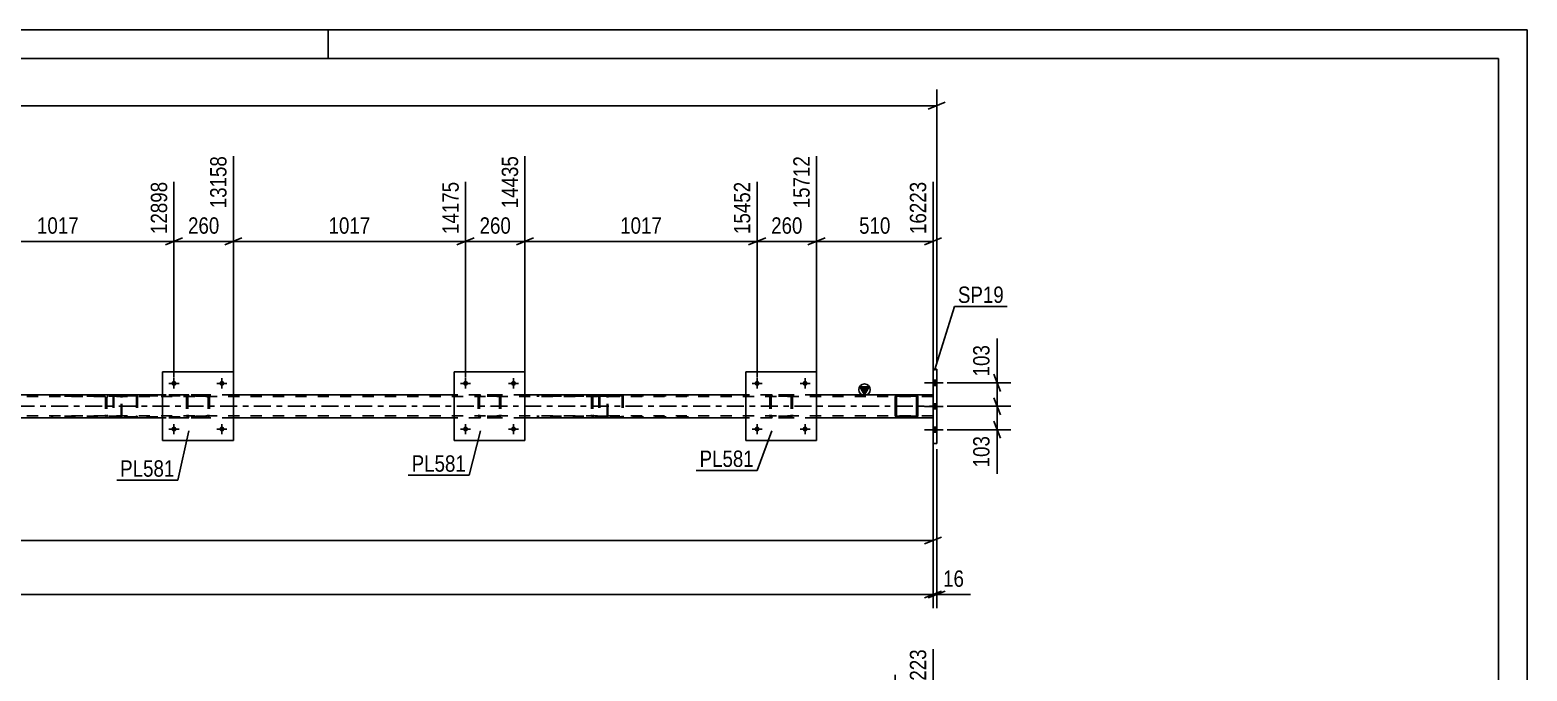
# Model space of a CAD drawing. Header units: millimetres. Extents: x -97 to 744, y -428 to 166.
# Drawn here: x 481.8 to 744, y 53.4 to 165.7 of the extents above; entities that cross this region are included whole.
import ezdxf

# ---------------------------------------------------------------- set-up
doc = ezdxf.new("R2010")
doc.units = ezdxf.units.MM
doc.linetypes.add('DXK_LINE_DOT2', pattern=[3.9198, 1.9599, -1.9599])
doc.linetypes.add('DXK_LINE_DOT3', pattern=[5.9187, 2.979, -0.9799, 0.9799, -0.9799])
doc.styles.add('Arial Narrow', font='ARIALN.TTF', dxfattribs={"height": 0.2})

# ---------------------------------------------------------------- blocks, each defined once
blk = doc.blocks.new('Unknown-814185529-1133')
at = {"color": 5, "linetype": 'Continuous'}
for p, q in [((744.03, 165.67), (-96.97, 165.67)), ((534.03, 160.67), (534.03, 165.67)), ((744.03, -428.33), (744.03, 165.67)), ((739.03, 160.67), (-91.97, 160.67)), ((739.03, -423.33), (739.03, 160.67))]:
    blk.add_line(p, q, dxfattribs=at)
blk = doc.blocks.new('Bolt-814185529-2688 - 2686')
at = {"linetype": 'Continuous'}
for points in [[(507.43, 103.8, -1), (506.55, 103.8, -1)], [(515.83, 103.8, -1), (514.95, 103.8, -1)]]:
    blk.add_hatch(color=1, dxfattribs=at).paths.add_polyline_path(points)
at = {"color": 1, "linetype": 'Continuous'}
for p, q in [((506.11, 103.8), (507.87, 103.8)), ((506.99, 104.68), (506.99, 102.92)), ((514.51, 103.8), (516.27, 103.8)), ((515.39, 104.68), (515.39, 102.92))]:
    blk.add_line(p, q, dxfattribs=at)
blk = doc.blocks.new('Bolt-814185529-2689 - 2686')
at = {"linetype": 'Continuous'}
for points in [[(558.51, 95.8, -1), (557.63, 95.8, -1)], [(566.91, 95.8, -1), (566.03, 95.8, -1)]]:
    blk.add_hatch(color=1, dxfattribs=at).paths.add_polyline_path(points)
at = {"color": 1, "linetype": 'Continuous'}
for p, q in [((557.19, 95.8), (558.95, 95.8)), ((558.07, 96.68), (558.07, 94.92)), ((565.59, 95.8), (567.35, 95.8)), ((566.47, 96.68), (566.47, 94.92))]:
    blk.add_line(p, q, dxfattribs=at)
blk = doc.blocks.new('Bolt-814185529-2690 - 2686')
at = {"linetype": 'Continuous'}
for points in [[(558.51, 103.8, -1), (557.63, 103.8, -1)], [(566.91, 103.8, -1), (566.03, 103.8, -1)]]:
    blk.add_hatch(color=1, dxfattribs=at).paths.add_polyline_path(points)
at = {"color": 1, "linetype": 'Continuous'}
for p, q in [((557.19, 103.8), (558.95, 103.8)), ((558.07, 104.68), (558.07, 102.92)), ((565.59, 103.8), (567.35, 103.8)), ((566.47, 104.68), (566.47, 102.92))]:
    blk.add_line(p, q, dxfattribs=at)
blk = doc.blocks.new('Bolt-814185529-2756 - 2686')
at = {"linetype": 'Continuous'}
for points in [[(609.59, 103.8, -1), (608.71, 103.8, -1)], [(617.99, 103.8, -1), (617.11, 103.8, -1)]]:
    blk.add_hatch(color=1, dxfattribs=at).paths.add_polyline_path(points)
at = {"color": 1, "linetype": 'Continuous'}
for p, q in [((608.27, 103.8), (610.03, 103.8)), ((609.15, 104.68), (609.15, 102.92)), ((616.67, 103.8), (618.43, 103.8)), ((617.55, 104.68), (617.55, 102.92))]:
    blk.add_line(p, q, dxfattribs=at)
blk = doc.blocks.new('Part-814185529-2774 - 2686')
at = {"color": 7, "linetype": 'DXK_LINE_DOT2'}
for p, q in [((509.19, 101.31), (509.23, 101.5)), ((509.23, 101.5), (509.19, 101.31)), ((509.19, 101.31), (509.19, 98.27)), ((509.43, 101.31), (509.45, 101.41)), ((509.43, 101.31), (509.43, 98.27)), ((509.45, 101.41), (509.5, 101.48)), ((509.49, 101.76), (509.67, 101.79)), ((509.67, 101.79), (509.49, 101.76)), ((509.5, 101.48), (509.58, 101.54)), ((509.58, 101.54), (509.67, 101.55)), ((512.71, 101.79), (509.67, 101.79)), ((512.71, 101.55), (509.67, 101.55)), ((512.71, 101.79), (512.89, 101.76)), ((512.89, 101.76), (512.71, 101.79)), ((512.71, 101.55), (512.8, 101.54)), ((512.8, 101.54), (512.88, 101.48)), ((512.88, 101.48), (512.93, 101.41)), ((512.93, 101.41), (512.95, 101.31)), ((512.95, 101.31), (512.95, 98.27)), ((513.15, 101.5), (513.19, 101.31)), ((513.19, 101.31), (513.15, 101.5)), ((513.19, 101.31), (513.19, 98.27)), ((509.23, 98.09), (509.19, 98.27)), ((509.19, 98.27), (509.23, 98.09)), ((509.45, 98.18), (509.43, 98.27)), ((509.5, 98.1), (509.45, 98.18)), ((509.67, 97.79), (509.49, 97.83)), ((509.49, 97.83), (509.67, 97.79)), ((509.58, 98.05), (509.5, 98.1)), ((509.67, 98.03), (509.58, 98.05)), ((512.71, 98.03), (509.67, 98.03)), ((512.71, 97.79), (509.67, 97.79)), ((512.8, 98.05), (512.71, 98.03)), ((512.89, 97.83), (512.71, 97.79)), ((512.71, 97.79), (512.89, 97.83)), ((512.88, 98.1), (512.8, 98.05)), ((512.93, 98.18), (512.88, 98.1)), ((512.95, 98.27), (512.93, 98.18)), ((513.19, 98.27), (513.15, 98.09)), ((513.15, 98.09), (513.19, 98.27))]:
    blk.add_line(p, q, dxfattribs=at)
at = {"color": 7, "linetype": 'DXK_LINE_DOT3'}
blk.add_line((511.19, 99.79), (511.19, 99.79), dxfattribs=at)
at = {"color": 7, "linetype": 'DXK_LINE_DOT2'}
for centre, start, end in [((509.67, 101.31), 112.5, 157.5), ((509.67, 101.31), 112.5, 157.5), ((512.71, 101.31), 22.5, 67.5), ((512.71, 101.31), 22.5, 67.5), ((509.67, 98.27), 202.5, 247.5), ((509.67, 98.27), 202.5, 247.5), ((512.71, 98.27), 292.5, 337.5), ((512.71, 98.27), 292.5, 337.5)]:
    blk.add_arc(centre, 0.48, start, end, dxfattribs=at)
blk = doc.blocks.new('Part-814185529-2779 - 2686')
at = {"color": 2, "linetype": 'Continuous'}
for p, q in [((517.39, 105.79), (504.99, 105.79)), ((504.99, 105.79), (504.99, 93.79)), ((517.39, 93.79), (517.39, 105.79)), ((504.99, 93.79), (517.39, 93.79))]:
    blk.add_line(p, q, dxfattribs=at)
blk = doc.blocks.new('Bolt-814185529-2717 - 2686')
at = {"linetype": 'Continuous'}
for points in [[(609.59, 95.8, -1), (608.71, 95.8, -1)], [(617.99, 95.8, -1), (617.11, 95.8, -1)]]:
    blk.add_hatch(color=1, dxfattribs=at).paths.add_polyline_path(points)
at = {"color": 1, "linetype": 'Continuous'}
for p, q in [((608.27, 95.8), (610.03, 95.8)), ((609.15, 96.68), (609.15, 94.92)), ((616.67, 95.8), (618.43, 95.8)), ((617.55, 96.68), (617.55, 94.92))]:
    blk.add_line(p, q, dxfattribs=at)
blk = doc.blocks.new('Bolt-814185529-2802 - 2686')
at = {"linetype": 'Continuous'}
for points in [[(640.61, 103.45), (640.61, 104.33), (639.97, 104.33), (639.97, 103.45)], [(640.61, 103.45), (640.61, 104.33), (639.97, 104.33), (639.97, 103.45)], [(640.61, 103.45), (640.61, 104.33), (639.97, 104.33), (639.97, 103.45)], [(640.61, 99.33), (640.61, 100.21), (639.97, 100.21), (639.97, 99.33)], [(640.61, 99.33), (640.61, 100.21), (639.97, 100.21), (639.97, 99.33)], [(640.61, 95.25), (640.61, 96.13), (639.97, 96.13), (639.97, 95.25)], [(640.61, 95.25), (640.61, 96.13), (639.97, 96.13), (639.97, 95.25)], [(640.61, 95.25), (640.61, 96.13), (639.97, 96.13), (639.97, 95.25)]]:
    blk.add_hatch(color=1, dxfattribs=at).paths.add_polyline_path(points)
at = {"color": 1, "linetype": 'Continuous'}
for p, q in [((641.77, 103.89), (638.45, 103.89)), ((641.77, 103.89), (638.45, 103.89)), ((641.77, 103.89), (638.45, 103.89)), ((640.61, 104.33), (639.97, 104.33)), ((640.61, 104.33), (639.97, 104.33)), ((640.61, 104.33), (639.97, 104.33)), ((640.61, 103.45), (639.97, 103.45)), ((640.61, 103.45), (639.97, 103.45)), ((640.61, 103.45), (639.97, 103.45)), ((641.77, 99.77), (638.45, 99.77)), ((641.77, 99.77), (638.45, 99.77)), ((640.61, 100.21), (639.97, 100.21)), ((640.61, 100.21), (639.97, 100.21)), ((640.61, 99.33), (639.97, 99.33)), ((640.61, 99.33), (639.97, 99.33)), ((641.77, 95.69), (638.45, 95.69)), ((641.77, 95.69), (638.45, 95.69)), ((641.77, 95.69), (638.45, 95.69)), ((640.61, 96.13), (639.97, 96.13)), ((640.61, 96.13), (639.97, 96.13)), ((640.61, 96.13), (639.97, 96.13)), ((640.61, 95.25), (639.97, 95.25)), ((640.61, 95.25), (639.97, 95.25)), ((640.61, 95.25), (639.97, 95.25))]:
    blk.add_line(p, q, dxfattribs=at)
blk = doc.blocks.new('Part-814185529-2742 - 2686')
at = {"color": 7, "linetype": 'DXK_LINE_DOT2'}
for p, q in [((560.27, 101.31), (560.31, 101.5)), ((560.31, 101.5), (560.27, 101.31)), ((560.27, 101.31), (560.27, 98.27)), ((560.51, 101.31), (560.53, 101.41)), ((560.51, 101.31), (560.51, 98.27)), ((560.53, 101.41), (560.58, 101.48)), ((560.57, 101.76), (560.75, 101.79)), ((560.75, 101.79), (560.57, 101.76)), ((560.58, 101.48), (560.66, 101.54)), ((560.66, 101.54), (560.75, 101.55)), ((563.79, 101.79), (560.75, 101.79)), ((563.79, 101.55), (560.75, 101.55)), ((563.79, 101.79), (563.97, 101.76)), ((563.97, 101.76), (563.79, 101.79)), ((563.79, 101.55), (563.88, 101.54)), ((563.88, 101.54), (563.96, 101.48)), ((563.96, 101.48), (564.01, 101.41)), ((564.01, 101.41), (564.03, 101.31)), ((564.03, 101.31), (564.03, 98.27)), ((564.23, 101.5), (564.27, 101.31)), ((564.27, 101.31), (564.23, 101.5)), ((564.27, 101.31), (564.27, 98.27)), ((560.31, 98.09), (560.27, 98.27)), ((560.27, 98.27), (560.31, 98.09)), ((560.53, 98.18), (560.51, 98.27)), ((560.58, 98.1), (560.53, 98.18)), ((560.75, 97.79), (560.57, 97.83)), ((560.57, 97.83), (560.75, 97.79)), ((560.66, 98.05), (560.58, 98.1)), ((560.75, 98.03), (560.66, 98.05)), ((563.79, 98.03), (560.75, 98.03)), ((563.79, 97.79), (560.75, 97.79)), ((563.88, 98.05), (563.79, 98.03)), ((563.97, 97.83), (563.79, 97.79)), ((563.79, 97.79), (563.97, 97.83)), ((563.96, 98.1), (563.88, 98.05)), ((564.01, 98.18), (563.96, 98.1)), ((564.03, 98.27), (564.01, 98.18)), ((564.27, 98.27), (564.23, 98.09)), ((564.23, 98.09), (564.27, 98.27))]:
    blk.add_line(p, q, dxfattribs=at)
at = {"color": 7, "linetype": 'DXK_LINE_DOT3'}
blk.add_line((562.27, 99.79), (562.27, 99.79), dxfattribs=at)
at = {"color": 7, "linetype": 'DXK_LINE_DOT2'}
for centre, start, end in [((560.75, 101.31), 112.5, 157.5), ((560.75, 101.31), 112.5, 157.5), ((563.79, 101.31), 22.5, 67.5), ((563.79, 101.31), 22.5, 67.5), ((560.75, 98.27), 202.5, 247.5), ((560.75, 98.27), 202.5, 247.5), ((563.79, 98.27), 292.5, 337.5), ((563.79, 98.27), 292.5, 337.5)]:
    blk.add_arc(centre, 0.48, start, end, dxfattribs=at)
blk = doc.blocks.new('Part-814185529-2747 - 2686')
at = {"color": 2, "linetype": 'Continuous'}
for p, q in [((568.47, 105.79), (556.07, 105.79)), ((556.07, 105.79), (556.07, 93.79)), ((568.47, 93.79), (568.47, 105.79)), ((556.07, 93.79), (568.47, 93.79))]:
    blk.add_line(p, q, dxfattribs=at)
blk = doc.blocks.new('Part-814185529-2748 - 2686')
at = {"color": 7, "linetype": 'DXK_LINE_DOT2'}
for p, q in [((611.35, 101.31), (611.39, 101.5)), ((611.39, 101.5), (611.35, 101.31)), ((611.35, 101.31), (611.35, 98.27)), ((611.59, 101.31), (611.61, 101.41)), ((611.59, 101.31), (611.59, 98.27)), ((611.61, 101.41), (611.66, 101.48)), ((611.65, 101.76), (611.83, 101.79)), ((611.83, 101.79), (611.65, 101.76)), ((611.66, 101.48), (611.74, 101.54)), ((611.74, 101.54), (611.83, 101.55)), ((614.87, 101.79), (611.83, 101.79)), ((614.87, 101.55), (611.83, 101.55)), ((614.87, 101.79), (615.06, 101.76)), ((615.06, 101.76), (614.87, 101.79)), ((614.87, 101.55), (614.96, 101.54)), ((614.96, 101.54), (615.04, 101.48)), ((615.04, 101.48), (615.09, 101.41)), ((615.09, 101.41), (615.11, 101.31)), ((615.11, 101.31), (615.11, 98.27)), ((615.32, 101.5), (615.35, 101.31)), ((615.35, 101.31), (615.32, 101.5)), ((615.35, 101.31), (615.35, 98.27)), ((611.39, 98.09), (611.35, 98.27)), ((611.35, 98.27), (611.39, 98.09)), ((611.61, 98.18), (611.59, 98.27)), ((611.66, 98.1), (611.61, 98.18)), ((611.83, 97.79), (611.65, 97.83)), ((611.65, 97.83), (611.83, 97.79)), ((611.74, 98.05), (611.66, 98.1)), ((611.83, 98.03), (611.74, 98.05)), ((614.87, 98.03), (611.83, 98.03)), ((614.87, 97.79), (611.83, 97.79)), ((614.96, 98.05), (614.87, 98.03)), ((615.06, 97.83), (614.87, 97.79)), ((614.87, 97.79), (615.06, 97.83)), ((615.04, 98.1), (614.96, 98.05)), ((615.09, 98.18), (615.04, 98.1)), ((615.11, 98.27), (615.09, 98.18)), ((615.35, 98.27), (615.32, 98.09)), ((615.32, 98.09), (615.35, 98.27))]:
    blk.add_line(p, q, dxfattribs=at)
for centre, start, end in [((611.83, 101.31), 112.5, 157.5), ((611.83, 101.31), 112.5, 157.5), ((614.87, 101.31), 22.5, 67.5), ((614.87, 101.31), 22.5, 67.5), ((611.83, 98.27), 202.5, 247.5), ((611.83, 98.27), 202.5, 247.5), ((614.87, 98.27), 292.5, 337.5), ((614.87, 98.27), 292.5, 337.5)]:
    blk.add_arc(centre, 0.48, start, end, dxfattribs=at)
blk = doc.blocks.new('Bolt-814185529-2761 - 2686')
at = {"linetype": 'Continuous'}
for points in [[(507.43, 95.8, -1), (506.55, 95.8, -1)], [(515.83, 95.8, -1), (514.95, 95.8, -1)]]:
    blk.add_hatch(color=1, dxfattribs=at).paths.add_polyline_path(points)
at = {"color": 1, "linetype": 'Continuous'}
for p, q in [((506.11, 95.8), (507.87, 95.8)), ((506.99, 96.68), (506.99, 94.92)), ((514.51, 95.8), (516.27, 95.8)), ((515.39, 96.68), (515.39, 94.92))]:
    blk.add_line(p, q, dxfattribs=at)
blk = doc.blocks.new('Part-814185529-2809 - 2686')
at = {"linetype": 'Continuous'}
blk.add_hatch(color=2, dxfattribs=at).paths.add_polyline_path([(627.97, 101.79), (627.17, 103.19), (628.77, 103.19)])
at = {"color": 2, "linetype": 'Continuous'}
for p, q in [((627.97, 101.79), (627.17, 103.19)), ((627.17, 103.19), (628.77, 103.19)), ((628.77, 103.19), (627.97, 101.79)), ((504.99, 101.79), (466.31, 101.79)), ((556.07, 101.79), (517.39, 101.79)), ((607.15, 101.79), (568.47, 101.79)), ((633.81, 101.79), (619.55, 101.79)), ((639.97, 101.79), (636.85, 101.79)), ((504.99, 97.79), (466.31, 97.79)), ((556.07, 97.79), (517.39, 97.79)), ((607.15, 97.79), (568.47, 97.79)), ((633.81, 97.79), (619.55, 97.79)), ((639.97, 97.79), (636.85, 97.79))]:
    blk.add_line(p, q, dxfattribs=at)
at = {"color": 7, "linetype": 'DXK_LINE_DOT2'}
for p, q in [((639.97, 101.47), (35.67, 101.47)), ((517.39, 101.79), (504.99, 101.79)), ((568.47, 101.79), (556.07, 101.79)), ((619.55, 101.79), (607.15, 101.79)), ((636.85, 101.79), (633.81, 101.79)), ((639.97, 97.79), (639.97, 101.79)), ((639.97, 98.11), (35.67, 98.11)), ((517.39, 97.79), (504.99, 97.79)), ((568.47, 97.79), (556.07, 97.79)), ((619.55, 97.79), (607.15, 97.79)), ((636.85, 97.79), (633.81, 97.79))]:
    blk.add_line(p, q, dxfattribs=at)
at = {"color": 7, "linetype": 'DXK_LINE_DOT3'}
blk.add_line((35.67, 99.79), (639.97, 99.79), dxfattribs=at)
at = {"color": 2, "linetype": 'Continuous'}
blk.add_circle((627.97, 102.69), 1, dxfattribs=at)
blk = doc.blocks.new('Part-814185529-2837 - 2686')
at = {"color": 2, "linetype": 'Continuous'}
for p, q in [((633.36, 101.5), (633.33, 101.31)), ((633.33, 101.31), (633.33, 98.27)), ((633.59, 101.41), (633.57, 101.31)), ((633.57, 101.31), (633.57, 98.27)), ((633.64, 101.48), (633.59, 101.41)), ((633.81, 101.79), (633.62, 101.76)), ((633.72, 101.54), (633.64, 101.48)), ((633.81, 101.55), (633.72, 101.54)), ((636.85, 101.79), (633.81, 101.79)), ((636.85, 101.55), (633.81, 101.55)), ((637.03, 101.76), (636.85, 101.79)), ((636.94, 101.54), (636.85, 101.55)), ((637.02, 101.48), (636.94, 101.54)), ((637.07, 101.41), (637.02, 101.48)), ((637.09, 101.31), (637.07, 101.41)), ((637.09, 98.27), (637.09, 101.31)), ((637.33, 101.31), (637.29, 101.5)), ((637.33, 98.27), (637.33, 101.31)), ((633.33, 98.27), (633.36, 98.09)), ((633.57, 98.27), (633.59, 98.18)), ((633.59, 98.18), (633.64, 98.1)), ((633.62, 97.83), (633.81, 97.79)), ((633.64, 98.1), (633.72, 98.05)), ((633.72, 98.05), (633.81, 98.03)), ((636.85, 98.03), (633.81, 98.03)), ((636.85, 97.79), (633.81, 97.79)), ((636.85, 98.03), (636.94, 98.05)), ((636.85, 97.79), (637.03, 97.83)), ((636.94, 98.05), (637.02, 98.1)), ((637.02, 98.1), (637.07, 98.18)), ((637.07, 98.18), (637.09, 98.27)), ((637.29, 98.09), (637.33, 98.27))]:
    blk.add_line(p, q, dxfattribs=at)
at = {"color": 7, "linetype": 'DXK_LINE_DOT2'}
for p, q in [((633.33, 101.31), (633.36, 101.5)), ((633.62, 101.76), (633.81, 101.79)), ((636.85, 101.79), (637.03, 101.76)), ((637.29, 101.5), (637.33, 101.31)), ((633.36, 98.09), (633.33, 98.27)), ((633.81, 97.79), (633.62, 97.83)), ((637.03, 97.83), (636.85, 97.79)), ((637.33, 98.27), (637.29, 98.09))]:
    blk.add_line(p, q, dxfattribs=at)
at = {"color": 7, "linetype": 'DXK_LINE_DOT3'}
blk.add_line((635.33, 99.79), (635.33, 99.79), dxfattribs=at)
at = {"color": 2, "linetype": 'Continuous'}
for centre, start, end in [((633.81, 101.31), 112.5, 157.5), ((636.85, 101.31), 22.5, 67.5), ((633.81, 98.27), 202.5, 247.5), ((636.85, 98.27), 292.5, 337.5)]:
    blk.add_arc(centre, 0.48, start, end, dxfattribs=at)
at = {"color": 7, "linetype": 'DXK_LINE_DOT2'}
for centre, start, end in [((633.81, 101.31), 112.5, 157.5), ((636.85, 101.31), 22.5, 67.5), ((633.81, 98.27), 202.5, 247.5), ((636.85, 98.27), 292.5, 337.5)]:
    blk.add_arc(centre, 0.48, start, end, dxfattribs=at)
blk = doc.blocks.new('Part-814185529-2842 - 2686')
at = {"color": 2, "linetype": 'Continuous'}
for p, q in [((619.55, 105.79), (607.15, 105.79)), ((607.15, 105.79), (607.15, 93.79)), ((619.55, 93.79), (619.55, 105.79)), ((607.15, 93.79), (619.55, 93.79))]:
    blk.add_line(p, q, dxfattribs=at)
blk = doc.blocks.new('Part-814185529-2864 - 2686')
at = {"color": 7, "linetype": 'DXK_LINE_DOT2'}
for p, q in [((496.34, 101.6), (496.31, 101.47)), ((496.31, 101.47), (496.31, 98.11)), ((496.48, 101.47), (496.49, 101.54)), ((496.48, 101.47), (496.48, 98.11)), ((496.49, 101.54), (496.53, 101.59)), ((496.65, 101.79), (496.52, 101.77)), ((496.53, 101.59), (496.56, 101.61)), ((496.56, 101.61), (496.59, 101.62)), ((496.59, 101.62), (496.65, 101.63)), ((511.98, 101.79), (496.65, 101.79)), ((511.98, 101.63), (496.65, 101.63)), ((500.36, 101.77), (500.23, 101.79)), ((500.23, 101.63), (500.29, 101.62)), ((500.29, 101.62), (500.35, 101.59)), ((500.35, 101.59), (500.38, 101.54)), ((500.38, 101.54), (500.4, 101.47)), ((500.4, 101.47), (500.4, 98.11)), ((500.57, 101.47), (500.54, 101.6)), ((500.57, 101.47), (500.57, 98.11)), ((496.31, 98.11), (496.34, 97.99)), ((496.49, 98.05), (496.48, 98.11)), ((496.53, 98), (496.49, 98.05)), ((496.52, 97.82), (496.65, 97.79)), ((496.53, 98), (496.56, 97.98)), ((496.56, 97.98), (496.59, 97.97)), ((496.59, 97.97), (496.65, 97.95)), ((511.98, 97.95), (496.65, 97.95)), ((511.98, 97.79), (496.65, 97.79)), ((500.29, 97.97), (500.23, 97.95)), ((500.23, 97.79), (500.36, 97.82)), ((500.35, 98), (500.29, 97.97)), ((500.38, 98.05), (500.35, 98)), ((500.4, 98.11), (500.38, 98.05)), ((500.54, 97.99), (500.57, 98.11))]:
    blk.add_line(p, q, dxfattribs=at)
for centre, start, end in [((500.24, 101.46), 24.32, 69.2417), ((496.64, 98.13), 204.32, 249.2417), ((500.24, 98.13), 290.7583, 335.68)]:
    blk.add_arc(centre, 0.331, start, end, dxfattribs=at)
blk = doc.blocks.new('Part-814185529-2889 - 2686')
at = {"color": 7, "linetype": 'DXK_LINE_DOT2'}
for p, q in [((582.72, 101.79), (570.56, 101.79)), ((582.72, 101.55), (570.56, 101.55)), ((580.15, 101.45), (580.13, 101.31)), ((580.13, 101.31), (580.13, 98.27)), ((580.16, 101.5), (580.15, 101.45)), ((580.38, 101.31), (580.4, 101.41)), ((580.38, 101.31), (580.38, 98.27)), ((580.4, 101.41), (580.45, 101.48)), ((580.63, 101.79), (580.44, 101.76)), ((580.45, 101.48), (580.53, 101.54)), ((580.53, 101.54), (580.63, 101.55)), ((581.44, 101.79), (581.44, 101.55)), ((582.82, 101.76), (582.72, 101.79)), ((582.72, 101.55), (582.77, 101.54)), ((582.77, 101.54), (582.82, 101.48)), ((582.91, 101.65), (582.82, 101.76)), ((582.82, 101.48), (582.85, 101.41)), ((582.85, 101.41), (582.86, 101.31)), ((582.86, 98.27), (582.86, 101.31)), ((582.97, 101.5), (582.91, 101.65)), ((582.99, 101.31), (582.97, 101.5)), ((582.99, 98.27), (582.99, 101.31)), ((582.72, 98.03), (570.56, 98.03)), ((582.72, 97.79), (570.56, 97.79)), ((580.13, 98.27), (580.14, 98.19)), ((580.14, 98.19), (580.16, 98.09)), ((580.4, 98.18), (580.38, 98.27)), ((580.45, 98.1), (580.4, 98.18)), ((580.44, 97.83), (580.63, 97.79)), ((580.53, 98.05), (580.45, 98.1)), ((580.63, 98.03), (580.53, 98.05)), ((581.44, 97.79), (581.44, 98.03)), ((582.77, 98.05), (582.72, 98.03)), ((582.72, 97.79), (582.82, 97.83)), ((582.82, 98.1), (582.77, 98.05)), ((582.85, 98.18), (582.82, 98.1)), ((582.82, 97.83), (582.91, 97.94)), ((582.86, 98.27), (582.85, 98.18)), ((582.91, 97.94), (582.92, 97.97)), ((582.92, 97.97), (582.97, 98.09)), ((582.97, 98.09), (582.99, 98.27))]:
    blk.add_line(p, q, dxfattribs=at)
blk.add_arc((580.61, 98.29), 0.492, 203.8494, 248.8059, dxfattribs=at)
blk = doc.blocks.new('Part-814185529-2891 - 2686')
at = {"color": 7, "linetype": 'DXK_LINE_DOT2'}
for p, q in [((581.47, 101.6), (581.44, 101.47)), ((581.44, 101.47), (581.44, 98.11)), ((581.61, 101.47), (581.63, 101.54)), ((581.61, 101.47), (581.61, 98.11)), ((581.63, 101.54), (581.66, 101.59)), ((581.78, 101.79), (581.65, 101.77)), ((581.66, 101.59), (581.7, 101.61)), ((581.7, 101.61), (581.72, 101.62)), ((581.72, 101.62), (581.78, 101.63)), ((597.11, 101.79), (581.78, 101.79)), ((597.11, 101.63), (581.78, 101.63)), ((585.49, 101.77), (585.36, 101.79)), ((585.36, 101.63), (585.43, 101.62)), ((585.43, 101.62), (585.48, 101.59)), ((585.48, 101.59), (585.52, 101.54)), ((585.52, 101.54), (585.53, 101.47)), ((585.53, 101.47), (585.53, 98.11)), ((585.7, 101.47), (585.68, 101.6)), ((585.7, 101.47), (585.7, 98.11)), ((581.44, 98.11), (581.47, 97.99)), ((581.63, 98.05), (581.61, 98.11)), ((581.66, 98), (581.63, 98.05)), ((581.65, 97.82), (581.78, 97.79)), ((581.66, 98), (581.7, 97.98)), ((581.7, 97.98), (581.72, 97.97)), ((581.72, 97.97), (581.78, 97.95)), ((597.11, 97.95), (581.78, 97.95)), ((597.11, 97.79), (581.78, 97.79)), ((585.43, 97.97), (585.36, 97.95)), ((585.36, 97.79), (585.49, 97.82)), ((585.48, 98), (585.43, 97.97)), ((585.52, 98.05), (585.48, 98)), ((585.53, 98.11), (585.52, 98.05)), ((585.68, 97.99), (585.7, 98.11))]:
    blk.add_line(p, q, dxfattribs=at)
for centre, start, end in [((585.37, 101.46), 24.32, 69.2417), ((581.77, 98.13), 204.32, 249.2417), ((585.37, 98.13), 290.7583, 335.68)]:
    blk.add_arc(centre, 0.331, start, end, dxfattribs=at)
blk = doc.blocks.new('Part-814185529-2909 - 2686')
at = {"color": 2, "linetype": 'Continuous'}
for p, q in [((640.61, 106.29), (639.97, 106.29)), ((639.97, 106.29), (639.97, 93.29)), ((640.61, 106.29), (640.61, 93.29)), ((640.61, 93.29), (639.97, 93.29))]:
    blk.add_line(p, q, dxfattribs=at)
blk = doc.blocks.new('Part-814185529-2991 - 2686')
at = {"color": 7, "linetype": 'DXK_LINE_DOT2'}
for p, q in [((497.59, 101.79), (485.43, 101.79)), ((497.59, 101.55), (485.43, 101.55)), ((495.02, 101.45), (494.99, 101.31)), ((494.99, 101.31), (494.99, 98.27)), ((495.03, 101.5), (495.02, 101.45)), ((495.24, 101.31), (495.26, 101.41)), ((495.24, 101.31), (495.24, 98.27)), ((495.26, 101.41), (495.32, 101.48)), ((495.5, 101.79), (495.3, 101.76)), ((495.32, 101.48), (495.4, 101.54)), ((495.4, 101.54), (495.5, 101.55)), ((496.31, 101.79), (496.31, 101.55)), ((497.69, 101.76), (497.59, 101.79)), ((497.59, 101.55), (497.64, 101.54)), ((497.64, 101.54), (497.68, 101.48)), ((497.68, 101.48), (497.71, 101.41)), ((497.78, 101.65), (497.69, 101.76)), ((497.71, 101.41), (497.72, 101.31)), ((497.72, 98.27), (497.72, 101.31)), ((497.84, 101.5), (497.78, 101.65)), ((497.86, 101.31), (497.84, 101.5)), ((497.86, 98.27), (497.86, 101.31)), ((497.59, 98.03), (485.43, 98.03)), ((497.59, 97.79), (485.43, 97.79)), ((494.99, 98.27), (495.01, 98.19)), ((495.01, 98.19), (495.03, 98.09)), ((495.26, 98.18), (495.24, 98.27)), ((495.32, 98.1), (495.26, 98.18)), ((495.3, 97.83), (495.5, 97.79)), ((495.4, 98.05), (495.32, 98.1)), ((495.5, 98.03), (495.4, 98.05)), ((496.31, 97.79), (496.31, 98.03)), ((497.64, 98.05), (497.59, 98.03)), ((497.59, 97.79), (497.69, 97.83)), ((497.68, 98.1), (497.64, 98.05)), ((497.71, 98.18), (497.68, 98.1)), ((497.69, 97.83), (497.78, 97.94)), ((497.72, 98.27), (497.71, 98.18)), ((497.78, 97.94), (497.79, 97.97)), ((497.79, 97.97), (497.84, 98.09)), ((497.84, 98.09), (497.86, 98.27))]:
    blk.add_line(p, q, dxfattribs=at)
blk.add_arc((495.48, 98.29), 0.492, 203.8494, 248.8059, dxfattribs=at)
blk = doc.blocks.new('StraightDimension-814185529-11413 - 2686')
at = {"color": 7, "linetype": 'Continuous'}
for p, q in [((517.39, 102.79), (517.39, 143.59)), ((506.99, 104.8), (506.99, 139.09)), ((505.49, 128.05), (508.49, 129.25)), ((506.99, 128.65), (517.39, 128.65)), ((518.89, 129.25), (515.89, 128.05))]:
    blk.add_line(p, q, dxfattribs=at)
at = {"color": 0}
blk.add_wipeout([(515.53, 129.4), (515.53, 133.6), (508.85, 133.6), (508.85, 129.4)], dxfattribs=at)
at = {"color": 0, "linetype": 'Continuous'}
blk.add_wipeout([(516.79, 144.19), (512.59, 144.19), (512.59, 133.85), (516.79, 133.85)], dxfattribs=at)
at = {"color": 3, "linetype": 'Continuous', "style": 'Arial Narrow'}
blk.add_text('13158', height=2.863, rotation=90.0002, dxfattribs=at).set_placement((516.19, 134.45))
at = {"color": 3, "style": 'Arial Narrow'}
blk.add_text('260', height=2.863, dxfattribs=at).set_placement((509.45, 130))
blk = doc.blocks.new('StraightDimension-814185529-11409 - 2686')
at = {"color": 7, "linetype": 'Continuous'}
for p, q in [((619.55, 102.79), (619.55, 143.59)), ((609.15, 104.8), (609.15, 139.09)), ((607.65, 128.05), (610.65, 129.25)), ((609.15, 128.65), (619.55, 128.65)), ((621.05, 129.25), (618.05, 128.05))]:
    blk.add_line(p, q, dxfattribs=at)
at = {"color": 0}
blk.add_wipeout([(617.69, 129.4), (617.69, 133.6), (611.01, 133.6), (611.01, 129.4)], dxfattribs=at)
at = {"color": 0, "linetype": 'Continuous'}
blk.add_wipeout([(618.95, 144.19), (614.75, 144.19), (614.75, 133.85), (618.95, 133.85)], dxfattribs=at)
at = {"color": 3, "linetype": 'Continuous', "style": 'Arial Narrow'}
blk.add_text('15712', height=2.863, rotation=90.0002, dxfattribs=at).set_placement((618.35, 134.45))
at = {"color": 3, "style": 'Arial Narrow'}
blk.add_text('260', height=2.863, dxfattribs=at).set_placement((611.61, 130))
blk = doc.blocks.new('StraightDimension-814185529-3015 - 2686')
at = {"color": 7, "linetype": 'Continuous'}
for p, q in [((650.61, 105.39), (651.81, 102.39)), ((642.45, 103.89), (653.61, 103.89)), ((651.21, 99.79), (651.21, 103.89)), ((642.45, 99.79), (653.61, 99.79)), ((651.81, 98.29), (650.61, 101.29))]:
    blk.add_line(p, q, dxfattribs=at)
at = {"color": 0}
blk.add_wipeout([(650.46, 111.1), (646.26, 111.1), (646.26, 104.42), (650.46, 104.42)], dxfattribs=at)
at = {"color": 7, "linetype": 'Continuous'}
blk.add_line((651.21, 103.89), (651.21, 111.63), dxfattribs=at)
blk.add_line((651.21, 103.89), (651.21, 111.63), dxfattribs=at)
at = {"color": 3, "style": 'Arial Narrow'}
blk.add_text('103', height=2.863, rotation=90.0002, dxfattribs=at).set_placement((649.86, 105.02))
blk = doc.blocks.new('StraightDimension-814185529-3028 - 2686')
at = {"color": 7, "linetype": 'Continuous'}
for p, q in [((642.45, 99.79), (653.61, 99.79)), ((650.61, 101.29), (651.81, 98.29)), ((651.21, 95.69), (651.21, 99.79)), ((651.81, 94.19), (650.61, 97.19)), ((642.45, 95.69), (653.61, 95.69))]:
    blk.add_line(p, q, dxfattribs=at)
at = {"color": 0}
blk.add_wipeout([(650.46, 95.17), (646.26, 95.17), (646.26, 88.49), (650.46, 88.49)], dxfattribs=at)
at = {"color": 7, "linetype": 'Continuous'}
blk.add_line((651.21, 95.69), (651.21, 87.96), dxfattribs=at)
blk.add_line((651.21, 95.69), (651.21, 87.96), dxfattribs=at)
at = {"color": 3, "style": 'Arial Narrow'}
blk.add_text('103', height=2.863, rotation=90.0002, dxfattribs=at).set_placement((649.86, 89.09))
blk = doc.blocks.new('StraightDimension-814185529-3052 - 2686')
at = {"color": 7, "linetype": 'Continuous'}
for p, q in [((639.97, 92.29), (639.97, 64.43)), ((10.44, 66.83), (639.97, 66.83)), ((638.47, 66.23), (641.47, 67.43))]:
    blk.add_line(p, q, dxfattribs=at)
blk = doc.blocks.new('StraightDimension-814185529-3062 - 2686')
at = {"color": 7, "linetype": 'Continuous'}
for p, q in [((639.97, 92.29), (639.97, 64.43)), ((640.61, 92.29), (640.61, 64.43)), ((638.47, 66.23), (641.47, 67.43)), ((642.11, 67.43), (639.11, 66.23)), ((639.97, 66.83), (640.61, 66.83))]:
    blk.add_line(p, q, dxfattribs=at)
at = {"color": 0}
blk.add_wipeout([(645.99, 67.58), (645.99, 71.78), (641.13, 71.78), (641.13, 67.58)], dxfattribs=at)
at = {"color": 7, "linetype": 'Continuous'}
blk.add_line((640.61, 66.83), (646.52, 66.83), dxfattribs=at)
blk.add_line((640.61, 66.83), (646.52, 66.83), dxfattribs=at)
at = {"color": 3, "style": 'Arial Narrow'}
blk.add_text('16', height=2.863, dxfattribs=at).set_placement((641.73, 68.18))
blk = doc.blocks.new('StraightDimension-814185529-3168 - 2686')
at = {"color": 7, "linetype": 'Continuous'}
for p, q in [((640.61, 107.29), (640.61, 155.25)), ((9.8, 152.4), (640.61, 152.4)), ((639.11, 151.8), (642.11, 153))]:
    blk.add_line(p, q, dxfattribs=at)
blk = doc.blocks.new('StraightDimension-814185529-3191 - 2686')
at = {"color": 7, "linetype": 'Continuous'}
for p, q in [((639.97, 96.79), (639.97, 73.89)), ((74.65, 76.29), (639.97, 76.29)), ((638.47, 75.69), (641.47, 76.89))]:
    blk.add_line(p, q, dxfattribs=at)
blk = doc.blocks.new('StraightDimension-814185529-11408 - 2686')
at = {"color": 7, "linetype": 'Continuous'}
for p, q in [((619.55, 102.79), (619.55, 143.59)), ((639.97, 102.79), (639.97, 139.09)), ((621.05, 129.25), (618.05, 128.05)), ((619.55, 128.65), (639.97, 128.65)), ((638.47, 128.05), (641.47, 129.25))]:
    blk.add_line(p, q, dxfattribs=at)
at = {"color": 0, "linetype": 'Continuous'}
blk.add_wipeout([(639.37, 139.69), (635.17, 139.69), (635.17, 129.35), (639.37, 129.35)], dxfattribs=at)
at = {"color": 0}
blk.add_wipeout([(633.1, 129.4), (633.1, 133.6), (626.42, 133.6), (626.42, 129.4)], dxfattribs=at)
at = {"color": 3, "linetype": 'Continuous', "style": 'Arial Narrow'}
blk.add_text('16223', height=2.863, rotation=90.0002, dxfattribs=at).set_placement((638.77, 129.95))
at = {"color": 3, "style": 'Arial Narrow'}
blk.add_text('510', height=2.863, dxfattribs=at).set_placement((627.02, 130))
blk = doc.blocks.new('StraightDimension-814185529-11410 - 2686')
at = {"color": 7, "linetype": 'Continuous'}
for p, q in [((568.47, 102.79), (568.47, 143.59)), ((609.15, 104.8), (609.15, 139.09)), ((569.97, 129.25), (566.97, 128.05)), ((568.47, 128.65), (609.15, 128.65)), ((607.65, 128.05), (610.65, 129.25))]:
    blk.add_line(p, q, dxfattribs=at)
at = {"color": 0, "linetype": 'Continuous'}
blk.add_wipeout([(608.55, 139.69), (604.35, 139.69), (604.35, 129.35), (608.55, 129.35)], dxfattribs=at)
at = {"color": 0}
blk.add_wipeout([(593.07, 129.4), (593.07, 133.6), (584.56, 133.6), (584.56, 129.4)], dxfattribs=at)
at = {"color": 3, "linetype": 'Continuous', "style": 'Arial Narrow'}
blk.add_text('15452', height=2.863, rotation=90.0002, dxfattribs=at).set_placement((607.95, 129.95))
at = {"color": 3, "style": 'Arial Narrow'}
blk.add_text('1017', height=2.863, dxfattribs=at).set_placement((585.16, 130))
blk = doc.blocks.new('StraightDimension-814185529-11411 - 2686')
at = {"color": 7, "linetype": 'Continuous'}
for p, q in [((568.47, 102.79), (568.47, 143.59)), ((558.07, 104.8), (558.07, 139.09)), ((556.57, 128.05), (559.57, 129.25)), ((558.07, 128.65), (568.47, 128.65)), ((569.97, 129.25), (566.97, 128.05))]:
    blk.add_line(p, q, dxfattribs=at)
at = {"color": 0}
blk.add_wipeout([(566.61, 129.4), (566.61, 133.6), (559.93, 133.6), (559.93, 129.4)], dxfattribs=at)
at = {"color": 0, "linetype": 'Continuous'}
blk.add_wipeout([(567.87, 144.19), (563.67, 144.19), (563.67, 133.85), (567.87, 133.85)], dxfattribs=at)
at = {"color": 3, "linetype": 'Continuous', "style": 'Arial Narrow'}
blk.add_text('14435', height=2.863, rotation=90.0002, dxfattribs=at).set_placement((567.27, 134.45))
at = {"color": 3, "style": 'Arial Narrow'}
blk.add_text('260', height=2.863, dxfattribs=at).set_placement((560.53, 130))
blk = doc.blocks.new('StraightDimension-814185529-11412 - 2686')
at = {"color": 7, "linetype": 'Continuous'}
for p, q in [((517.39, 102.79), (517.39, 143.59)), ((558.07, 104.8), (558.07, 139.09)), ((518.89, 129.25), (515.89, 128.05)), ((517.39, 128.65), (558.07, 128.65)), ((556.57, 128.05), (559.57, 129.25))]:
    blk.add_line(p, q, dxfattribs=at)
at = {"color": 0, "linetype": 'Continuous'}
blk.add_wipeout([(557.47, 139.69), (553.27, 139.69), (553.27, 129.35), (557.47, 129.35)], dxfattribs=at)
at = {"color": 0}
blk.add_wipeout([(541.99, 129.4), (541.99, 133.6), (533.47, 133.6), (533.47, 129.4)], dxfattribs=at)
at = {"color": 3, "linetype": 'Continuous', "style": 'Arial Narrow'}
blk.add_text('14175', height=2.863, rotation=90.0002, dxfattribs=at).set_placement((556.87, 129.95))
at = {"color": 3, "style": 'Arial Narrow'}
blk.add_text('1017', height=2.863, dxfattribs=at).set_placement((534.07, 130))
blk = doc.blocks.new('StraightDimension-814185529-11414 - 2686')
at = {"color": 7, "linetype": 'Continuous'}
for p, q in [((466.31, 102.79), (466.31, 143.59)), ((506.99, 104.8), (506.99, 139.09)), ((467.81, 129.25), (464.81, 128.05)), ((466.31, 128.65), (506.99, 128.65)), ((505.49, 128.05), (508.49, 129.25))]:
    blk.add_line(p, q, dxfattribs=at)
at = {"color": 0, "linetype": 'Continuous'}
blk.add_wipeout([(506.39, 139.69), (502.19, 139.69), (502.19, 129.35), (506.39, 129.35)], dxfattribs=at)
at = {"color": 0}
blk.add_wipeout([(490.91, 129.4), (490.91, 133.6), (482.39, 133.6), (482.39, 129.4)], dxfattribs=at)
at = {"color": 3, "linetype": 'Continuous', "style": 'Arial Narrow'}
blk.add_text('12898', height=2.863, rotation=90.0002, dxfattribs=at).set_placement((505.79, 129.95))
at = {"color": 3, "style": 'Arial Narrow'}
blk.add_text('1017', height=2.863, dxfattribs=at).set_placement((482.99, 130))
blk = doc.blocks.new('StraightDimension-814185529-12297 - 3717')
at = {"color": 7, "linetype": 'Continuous'}
for p, q in [((639.97, 3), (639.97, 57.24)), ((633.33, 11.8), (633.33, 52.74)), ((631.83, 41.7), (634.83, 42.9)), ((633.33, 42.3), (639.97, 42.3)), ((641.47, 42.9), (638.47, 41.7))]:
    blk.add_line(p, q, dxfattribs=at)
at = {"color": 0}
blk.add_wipeout([(639.99, 43.05), (639.99, 47.25), (633.31, 47.25), (633.31, 43.05)], dxfattribs=at)
at = {"color": 0, "linetype": 'Continuous'}
blk.add_wipeout([(639.37, 57.84), (635.17, 57.84), (635.17, 47.5), (639.37, 47.5)], dxfattribs=at)
at = {"color": 3, "linetype": 'Continuous', "style": 'Arial Narrow'}
blk.add_text('16223', height=2.863, rotation=90.0002, dxfattribs=at).set_placement((638.77, 48.1))
at = {"color": 3, "style": 'Arial Narrow'}
blk.add_text('166', height=2.863, dxfattribs=at).set_placement((633.91, 43.65))
blk = doc.blocks.new('Mark-814185529-2838 - 2686')
at = {"color": 0}
blk.add_wipeout([(608.58, 89.17), (608.58, 92.17), (599.07, 92.17), (599.07, 89.17)], dxfattribs=at)
blk.add_wipeout([(608.58, 89.17), (608.58, 92.17), (599.07, 92.17), (599.07, 89.17)], dxfattribs=at)
at = {"color": 30, "linetype": 'Continuous'}
for p in [(611.75, 95.51), (598.47, 88.57)]:
    blk.add_line(p, (609.18, 88.57), dxfattribs=at)
at = {"color": 3, "style": 'Arial Narrow'}
blk.add_text('PL581', height=2.863, dxfattribs=at).set_placement((599.07, 89.17))
blk = doc.blocks.new('Mark-814185529-2743 - 2686')
at = {"color": 0}
blk.add_wipeout([(558.13, 88.33), (558.13, 91.33), (548.63, 91.33), (548.63, 88.33)], dxfattribs=at)
blk.add_wipeout([(558.13, 88.33), (558.13, 91.33), (548.63, 91.33), (548.63, 88.33)], dxfattribs=at)
at = {"color": 30, "linetype": 'Continuous'}
for p in [(560.67, 95.51), (548.03, 87.73)]:
    blk.add_line(p, (558.73, 87.73), dxfattribs=at)
at = {"color": 3, "style": 'Arial Narrow'}
blk.add_text('PL581', height=2.863, dxfattribs=at).set_placement((548.63, 88.33))
blk = doc.blocks.new('Mark-814185529-2775 - 2686')
at = {"color": 0}
blk.add_wipeout([(507.06, 87.46), (507.06, 90.46), (497.56, 90.46), (497.56, 87.46)], dxfattribs=at)
blk.add_wipeout([(507.06, 87.46), (507.06, 90.46), (497.56, 90.46), (497.56, 87.46)], dxfattribs=at)
at = {"color": 30, "linetype": 'Continuous'}
for p in [(509.59, 95.51), (496.96, 86.86)]:
    blk.add_line(p, (507.66, 86.86), dxfattribs=at)
at = {"color": 3, "style": 'Arial Narrow'}
blk.add_text('PL581', height=2.863, dxfattribs=at).set_placement((497.56, 87.46))
blk = doc.blocks.new('Mark-814185529-2905 - 2686')
at = {"color": 0}
blk.add_wipeout([(652.36, 117.88), (652.36, 120.88), (644.33, 120.88), (644.33, 117.88)], dxfattribs=at)
blk.add_wipeout([(652.36, 117.88), (652.36, 120.88), (644.33, 120.88), (644.33, 117.88)], dxfattribs=at)
at = {"color": 30, "linetype": 'Continuous'}
for p, q in [((640.25, 106.07), (643.73, 117.28)), ((643.73, 117.28), (652.96, 117.28))]:
    blk.add_line(p, q, dxfattribs=at)
at = {"color": 3, "style": 'Arial Narrow'}
blk.add_text('SP19', height=2.863, dxfattribs=at).set_placement((644.33, 117.88))

msp = doc.modelspace()

# ---------------------------------------------------------------- block references
for name in ['Unknown-814185529-1133', 'Part-814185529-2779 - 2686', 'Part-814185529-2747 - 2686', 'Part-814185529-2842 - 2686', 'Part-814185529-2909 - 2686', 'Part-814185529-2809 - 2686', 'Bolt-814185529-2688 - 2686', 'Bolt-814185529-2690 - 2686', 'Bolt-814185529-2756 - 2686', 'Bolt-814185529-2802 - 2686', 'Part-814185529-2991 - 2686', 'Part-814185529-2864 - 2686', 'Part-814185529-2774 - 2686', 'Part-814185529-2742 - 2686', 'Part-814185529-2889 - 2686', 'Part-814185529-2891 - 2686', 'Part-814185529-2748 - 2686', 'Part-814185529-2837 - 2686', 'Bolt-814185529-2761 - 2686', 'Bolt-814185529-2689 - 2686', 'Bolt-814185529-2717 - 2686']:
    msp.add_blockref(name, (0, 0))

# ---------------------------------------------------------------- next in the draw order: block references
for name in ['StraightDimension-814185529-11413 - 2686', 'StraightDimension-814185529-11409 - 2686', 'StraightDimension-814185529-3015 - 2686', 'StraightDimension-814185529-12297 - 3717']:
    msp.add_blockref(name, (0, 0))

# ---------------------------------------------------------------- next in the draw order: block references
for name in ['StraightDimension-814185529-3168 - 2686', 'StraightDimension-814185529-3028 - 2686']:
    msp.add_blockref(name, (0, 0))

# ---------------------------------------------------------------- next in the draw order: block references
for name in ['StraightDimension-814185529-11414 - 2686', 'StraightDimension-814185529-11410 - 2686', 'StraightDimension-814185529-11408 - 2686', 'StraightDimension-814185529-3052 - 2686']:
    msp.add_blockref(name, (0, 0))

# ---------------------------------------------------------------- next in the draw order: block references
for name in ['StraightDimension-814185529-11411 - 2686', 'Mark-814185529-2905 - 2686', 'StraightDimension-814185529-3062 - 2686']:
    msp.add_blockref(name, (0, 0))

# ---------------------------------------------------------------- next in the draw order: block references
for name in ['StraightDimension-814185529-11412 - 2686', 'StraightDimension-814185529-3191 - 2686']:
    msp.add_blockref(name, (0, 0))

# ---------------------------------------------------------------- next in the draw order: block references
for name in ['Mark-814185529-2775 - 2686', 'Mark-814185529-2743 - 2686', 'Mark-814185529-2838 - 2686']:
    msp.add_blockref(name, (0, 0))

doc.saveas('drawing.dxf')
